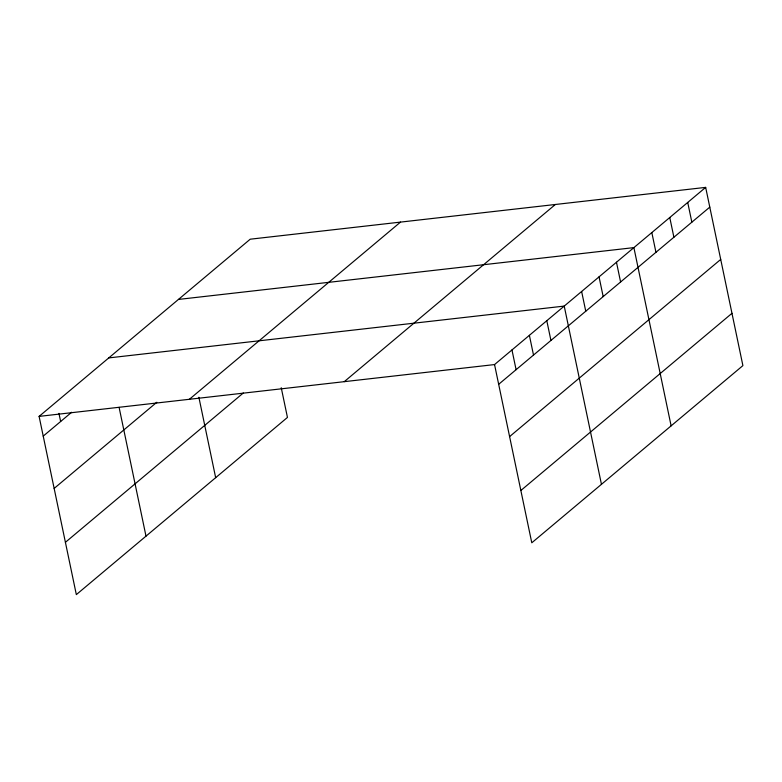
<?xml version="1.0" encoding="UTF-8"?>
<svg xmlns="http://www.w3.org/2000/svg" width="782" height="782" viewBox="0 0 782 782"><rect width="100%" height="100%" fill="white"/><g stroke="black" fill="none" stroke-linecap="round" stroke-linejoin="round"><path stroke-width="1.17" d="M281.237 387.716L287.453 417.432L76.333 594.613L39.1 416.386L250.211 239.204L705.667 187.387L742.9 365.614L531.789 542.796L494.547 364.568L705.667 187.387M43.225 436.121L71.641 412.27M54.154 488.418L156.82 402.261M189.4 399.279L400.511 222.098M65.405 542.317L243.319 392.994M344.256 381.665L555.367 204.483M498.672 384.304L709.792 207.122M509.6 436.6L720.711 259.428M520.861 490.49L731.972 313.318M178.433 299.438L633.889 247.62L671.122 425.858M108.766 357.912L564.223 306.094L601.456 484.332M39.1 416.386L494.547 364.568M687.72 202.44L691.845 222.176M669.773 217.504L673.898 237.239M651.826 232.567L655.951 252.303M616.47 262.244L620.595 281.979M599.051 276.857L603.176 296.593M581.632 291.481L585.757 311.216M546.804 320.708L550.929 340.444M529.385 335.331L533.51 355.067M511.966 349.945L516.091 369.681M198.872 397.256L215.666 477.675M119.099 407.363L145.999 536.149M58.943 413.375L60.644 421.498"/></g></svg>
